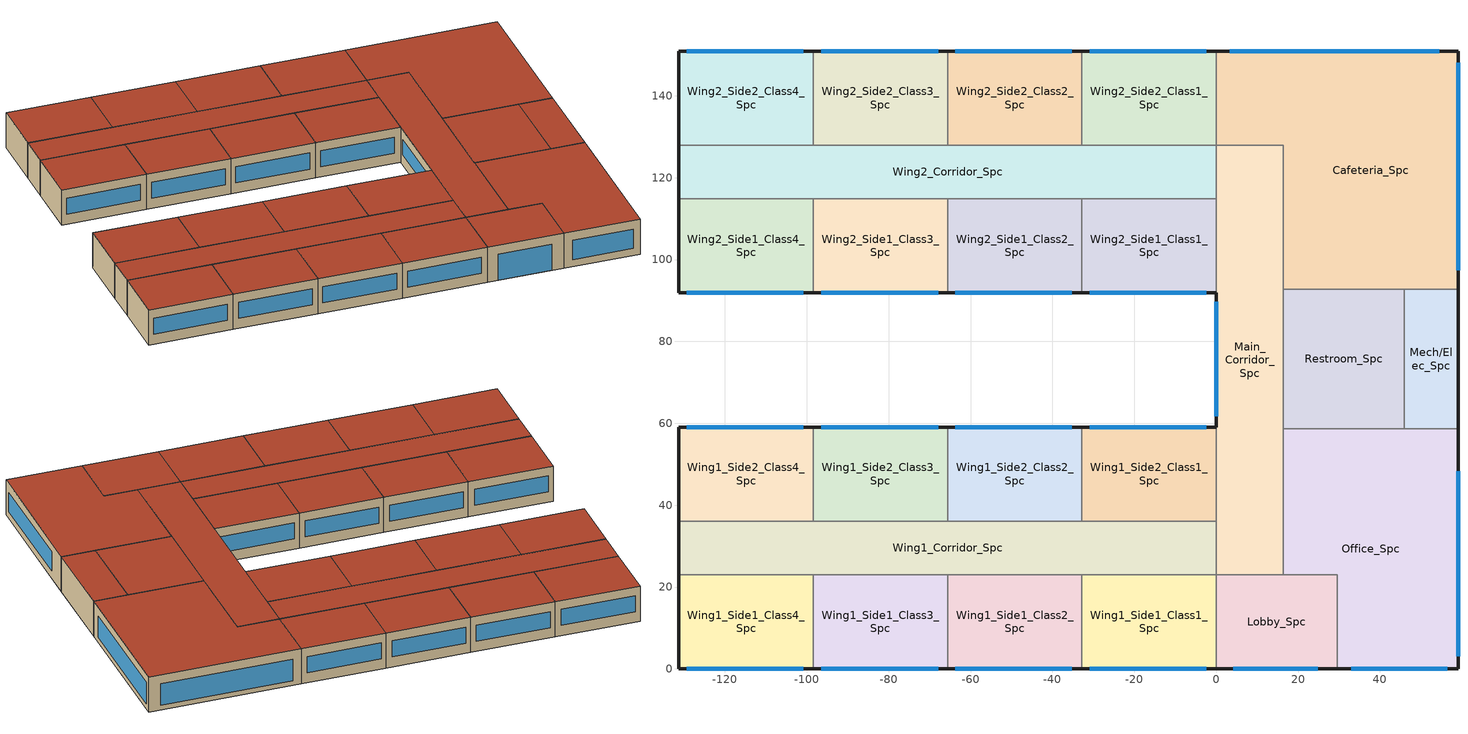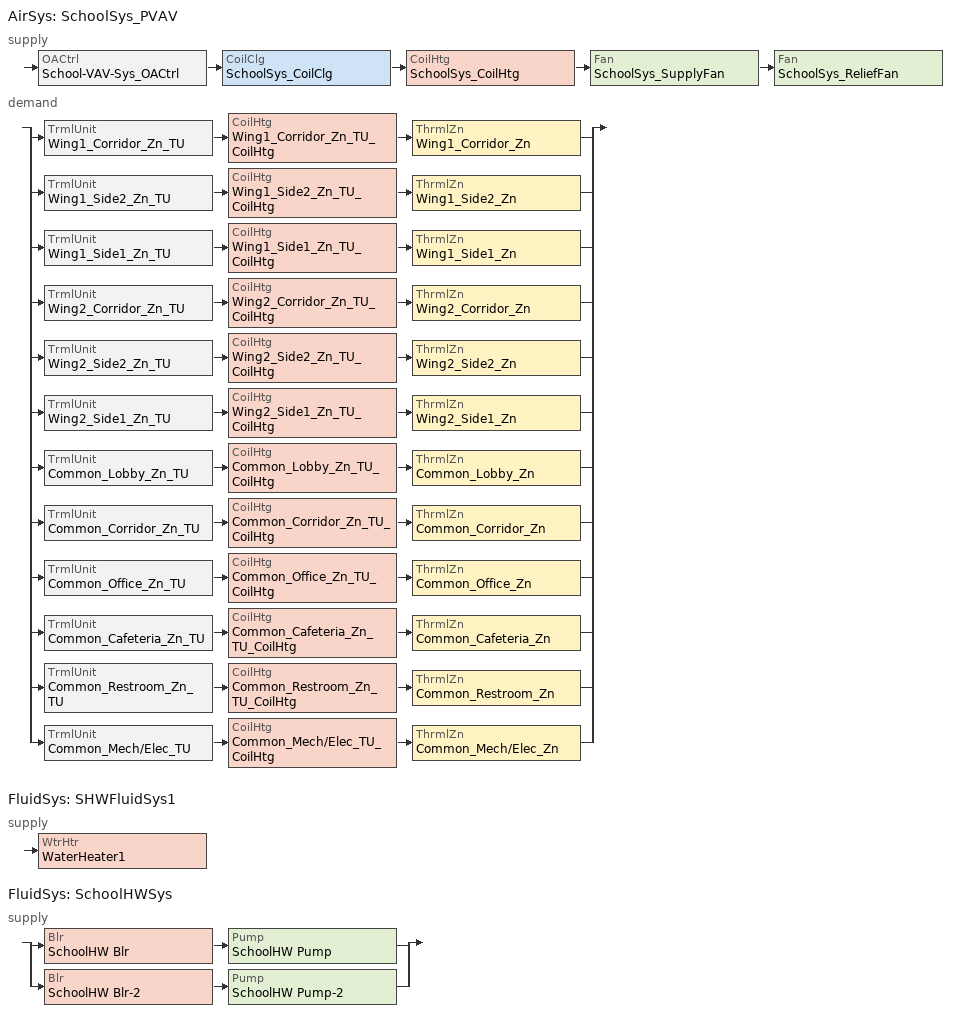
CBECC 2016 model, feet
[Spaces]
Cafeteria_Spc
 floor ground (Base_CZ12-SlabOnOrBelowGradeF073): 59.06,150.92 59.06,92.7 16.4,92.7 16.4,127.95 0,127.95 0,150.92 z0
 wall outside (Base_CZ12-NonresMetalFrameWallU062): 59.06,92.7 59.06,150.92 0,150.92 z0:14.76
 wall to Restroom_Spc (NACM_Interior Wall): 16.4,92.7 45.93,92.7 z0:14.76
 wall to Main_Corridor_Spc (NACM_Interior Wall): 0,127.95 16.4,127.95 16.4,92.7 z0:14.76
 wall to Wing2_Side2_Class1_Spc (NACM_Interior Wall): 0,150.92 0,144.36 0,127.95 z0:14.76
 wall to Mech/Elec_Spc (NACM_Interior Wall): 45.93,92.7 59.06,92.7 z0:14.76
 window (Base_AllCZ_FixedWindowU36): 54.47,150.92 3.25,150.92 / 59.06,97.42 59.06,148.04 z2.04:11.03
 roof outside (Base_CZ12-FlatNonresWoodFramingAndOtherRoofU034): 59.06,92.7 59.06,150.92 0,150.92 0,127.95 16.4,127.95 16.4,92.7 z14.76
Restroom_Spc
 floor ground (Base_CZ12-SlabOnOrBelowGradeF073): 45.93,92.7 45.93,58.68 16.4,58.68 16.4,92.7 z0
 wall to Main_Corridor_Spc (NACM_Interior Wall): 16.4,92.7 16.4,58.68 z0:14.76
 wall to Mech/Elec_Spc (NACM_Interior Wall): 45.93,58.68 45.93,92.7 z0:14.76
 wall to Office_Spc (NACM_Interior Wall): 16.4,58.68 45.93,58.68 z0:14.76
 roof outside (Base_CZ12-FlatNonresWoodFramingAndOtherRoofU034): 45.93,58.68 45.93,92.7 16.4,92.7 16.4,58.68 z14.76
Main_Corridor_Spc
 floor ground (Base_CZ12-SlabOnOrBelowGradeF073): 16.4,127.95 16.4,22.97 0,22.97 0,127.95 z0
 wall outside (Base_CZ12-NonresMetalFrameWallU062): 0,91.86 0,59.06 z0:14.76
 wall to Lobby_Spc (NACM_Interior Wall): 0,22.97 16.4,22.97 z0:14.76
 wall to Wing2_Corridor_Spc (NACM_Interior Wall): 0,127.95 0,114.83 z0:14.76
 wall to Office_Spc (NACM_Interior Wall): 16.4,22.97 16.4,58.68 z0:14.76
 wall to Wing1_Corridor_Spc (NACM_Interior Wall): 0,36.09 0,22.97 z0:14.76
 wall to Wing1_Side2_Class1_Spc (NACM_Interior Wall): 0,59.06 0,36.09 z0:14.76
 wall to Wing2_Side1_Class1_Spc (NACM_Interior Wall): 0,114.83 0,111.55 0,91.86 z0:14.76
 window (Base_AllCZ_FixedWindowU36): 0,89.67 0,61.72 z4.33:10.79
 roof outside (Base_CZ12-FlatNonresWoodFramingAndOtherRoofU034): 16.4,22.97 16.4,127.95 0,127.95 0,22.97 z14.76
Wing2_Side2_Class1_Spc
 floor ground (Base_CZ12-SlabOnOrBelowGradeF073): 0,150.92 0,127.95 -32.81,127.95 -32.81,150.92 z0
 wall outside (Base_CZ12-NonresMetalFrameWallU062): 0,150.92 -32.81,150.92 z0:14.76
 wall to Wing2_Corridor_Spc (NACM_Interior Wall): -32.81,127.95 0,127.95 z0:14.76
 wall to Wing2_Side2_Class2_Spc (NACM_Interior Wall): -32.81,150.92 -32.81,127.95 z0:14.76
 window (Base_AllCZ_FixedWindowU36): -2.4,150.92 -30.94,150.92 z4.27:11.03
 roof outside (Base_CZ12-FlatNonresWoodFramingAndOtherRoofU034): 0,127.95 0,150.92 -32.81,150.92 -32.81,127.95 z14.76
Mech/Elec_Spc
 floor ground (Base_CZ12-SlabOnOrBelowGradeF073): 59.06,92.7 59.06,58.68 45.93,58.68 45.93,92.7 z0
 wall outside (Base_CZ12-NonresMetalFrameWallU062): 59.06,58.68 59.06,92.7 z0:14.76
 wall to Office_Spc (NACM_Interior Wall): 45.93,58.68 59.06,58.68 z0:14.76
 roof outside (Base_CZ12-FlatNonresWoodFramingAndOtherRoofU034): 59.06,58.68 59.06,92.7 45.93,92.7 45.93,58.68 z14.76
Lobby_Spc
 floor ground (Base_CZ12-SlabOnOrBelowGradeF073): 29.53,22.97 29.53,0 0,0 0,22.97 z0
 wall outside (Base_CZ12-NonresMetalFrameWallU062): 0,0 29.53,0 z0:14.76
 wall to Office_Spc (NACM_Interior Wall): 29.53,0 29.53,22.97 16.4,22.97 z0:14.76
 wall to Wing1_Side1_Class1_Spc (NACM_Interior Wall): 0,22.97 0,0 z0:14.76
 window (Base_AllCZ_FixedWindowU36): 4.12,0 24.85,0 z0:10.99
 roof outside (Base_CZ12-FlatNonresWoodFramingAndOtherRoofU034): 29.53,0 29.53,22.97 0,22.97 0,0 z14.76
Office_Spc
 floor ground (Base_CZ12-SlabOnOrBelowGradeF073): 59.06,58.68 59.06,0 29.53,0 29.53,22.97 16.4,22.97 16.4,58.68 z0
 wall outside (Base_CZ12-NonresMetalFrameWallU062): 29.53,0 59.06,0 59.06,58.68 z0:14.76
 window (Base_AllCZ_FixedWindowU36): 59.06,3.07 59.06,48.28 z2.98:11.03; 56.4,0,11.03 32.94,0,11 32.94,0,2.98 56.4,0,2.98
 roof outside (Base_CZ12-FlatNonresWoodFramingAndOtherRoofU034): 59.06,0 59.06,58.68 16.4,58.68 16.4,22.97 29.53,22.97 29.53,0 z14.76
Wing1_Side1_Class1_Spc
 floor ground (Base_CZ12-SlabOnOrBelowGradeF073): 0,22.97 0,0 -32.81,0 -32.81,22.97 z0
 wall outside (Base_CZ12-NonresMetalFrameWallU062): -32.81,0 0,0 z0:14.76
 wall to Wing1_Corridor_Spc (NACM_Interior Wall): 0,22.97 -32.81,22.97 z0:14.76
 wall to Wing1_Side1_Class2_Spc (NACM_Interior Wall): -32.81,22.97 -32.81,0 z0:14.76
 window (Base_AllCZ_FixedWindowU36): -30.94,0 -2.4,0 z4.27:11.03
 roof outside (Base_CZ12-FlatNonresWoodFramingAndOtherRoofU034): 0,0 0,22.97 -32.81,22.97 -32.81,0 z14.76
Wing2_Corridor_Spc
 floor ground (Base_CZ12-SlabOnOrBelowGradeF073): 0,127.95 0,114.83 -131.23,114.83 -131.23,127.95 z0
 wall outside (Base_CZ12-NonresMetalFrameWallU062): -131.23,127.95 -131.23,114.83 z0:14.76
 wall to Wing2_Side2_Class4_Spc (NACM_Interior Wall): -98.43,127.95 -131.23,127.95 z0:14.76
 wall to Wing2_Side2_Class3_Spc (NACM_Interior Wall): -65.62,127.95 -98.43,127.95 z0:14.76
 wall to Wing2_Side2_Class2_Spc (NACM_Interior Wall): -32.81,127.95 -65.62,127.95 z0:14.76
 wall to Wing2_Side1_Class1_Spc (NACM_Interior Wall): -32.81,114.83 0,114.83 z0:14.76
 wall to Wing2_Side1_Class2_Spc (NACM_Interior Wall): -65.62,114.83 -32.81,114.83 z0:14.76
 wall to Wing2_Side1_Class3_Spc (NACM_Interior Wall): -98.43,114.83 -65.62,114.83 z0:14.76
 wall to Wing2_Side1_Class4_Spc (NACM_Interior Wall): -131.23,114.83 -98.43,114.83 z0:14.76
 roof outside (Base_CZ12-FlatNonresWoodFramingAndOtherRoofU034): 0,114.83 0,127.95 -131.23,127.95 -131.23,114.83 z14.76
Wing1_Corridor_Spc
 floor ground (Base_CZ12-SlabOnOrBelowGradeF073): 0,36.09 0,22.97 -131.23,22.97 -131.23,36.09 z0
 wall outside (Base_CZ12-NonresMetalFrameWallU062): -131.23,36.09 -131.23,22.97 z0:14.76
 wall to Wing1_Side2_Class4_Spc (NACM_Interior Wall): -98.43,36.09 -131.23,36.09 z0:14.76
 wall to Wing1_Side2_Class3_Spc (NACM_Interior Wall): -65.62,36.09 -98.43,36.09 z0:14.76
 wall to Wing1_Side2_Class2_Spc (NACM_Interior Wall): -32.81,36.09 -65.62,36.09 z0:14.76
 wall to Wing1_Side2_Class1_Spc (NACM_Interior Wall): 0,36.09 -32.81,36.09 z0:14.76
 wall to Wing1_Side1_Class2_Spc (NACM_Interior Wall): -65.62,22.97 -32.81,22.97 z0:14.76
 wall to Wing1_Side1_Class3_Spc (NACM_Interior Wall): -98.43,22.97 -65.62,22.97 z0:14.76
 wall to Wing1_Side1_Class4_Spc (NACM_Interior Wall): -131.23,22.97 -98.43,22.97 z0:14.76
 roof outside (Base_CZ12-FlatNonresWoodFramingAndOtherRoofU034): 0,22.97 0,36.09 -131.23,36.09 -131.23,22.97 z14.76
Wing1_Side2_Class1_Spc
 floor ground (Base_CZ12-SlabOnOrBelowGradeF073): 0,59.06 0,36.09 -32.81,36.09 -32.81,59.06 z0
 wall outside (Base_CZ12-NonresMetalFrameWallU062): 0,59.06 -32.81,59.06 z0:14.76
 wall to Wing1_Side2_Class2_Spc (NACM_Interior Wall): -32.81,59.06 -32.81,36.09 z0:14.76
 window (Base_AllCZ_FixedWindowU36): -2.4,59.06 -30.94,59.06 z4.27:11.03
 roof outside (Base_CZ12-FlatNonresWoodFramingAndOtherRoofU034): 0,36.09 0,59.06 -32.81,59.06 -32.81,36.09 z14.76
Wing2_Side1_Class1_Spc
 floor ground (Base_CZ12-SlabOnOrBelowGradeF073): 0,114.83 0,91.86 -32.81,91.86 -32.81,114.83 z0
 wall outside (Base_CZ12-NonresMetalFrameWallU062): -32.81,91.86 0,91.86 z0:14.76
 wall to Wing2_Side1_Class2_Spc (NACM_Interior Wall): -32.81,114.83 -32.81,91.86 z0:14.76
 window (Base_AllCZ_FixedWindowU36): -30.94,91.86 -2.4,91.86 z4.27:11.03
 roof outside (Base_CZ12-FlatNonresWoodFramingAndOtherRoofU034): 0,91.86 0,114.83 -32.81,114.83 -32.81,91.86 z14.76
Wing1_Side2_Class4_Spc
 floor ground (Base_CZ12-SlabOnOrBelowGradeF073): -98.43,59.06 -98.43,36.09 -131.23,36.09 -131.23,59.06 z0
 wall outside (Base_CZ12-NonresMetalFrameWallU062): -98.43,59.06 -131.23,59.06 -131.23,36.09 z0:14.76
 wall to Wing1_Side2_Class3_Spc (NACM_Interior Wall): -98.43,36.09 -98.43,59.06 z0:14.76
 window (Base_AllCZ_FixedWindowU36): -100.83,59.06 -129.37,59.06 z4.27:11.03
 roof outside (Base_CZ12-FlatNonresWoodFramingAndOtherRoofU034): -98.43,36.09 -98.43,59.06 -131.23,59.06 -131.23,36.09 z14.76
Wing1_Side2_Class3_Spc
 floor ground (Base_CZ12-SlabOnOrBelowGradeF073): -65.62,59.06 -65.62,36.09 -98.43,36.09 -98.43,59.06 z0
 wall outside (Base_CZ12-NonresMetalFrameWallU062): -65.62,59.06 -98.43,59.06 z0:14.76
 wall to Wing1_Side2_Class2_Spc (NACM_Interior Wall): -65.62,36.09 -65.62,59.06 z0:14.76
 window (Base_AllCZ_FixedWindowU36): -67.89,59.06 -96.43,59.06 z4.27:11.03
 roof outside (Base_CZ12-FlatNonresWoodFramingAndOtherRoofU034): -65.62,36.09 -65.62,59.06 -98.43,59.06 -98.43,36.09 z14.76
Wing1_Side2_Class2_Spc
 floor ground (Base_CZ12-SlabOnOrBelowGradeF073): -32.81,59.06 -32.81,36.09 -65.62,36.09 -65.62,59.06 z0
 wall outside (Base_CZ12-NonresMetalFrameWallU062): -32.81,59.06 -65.62,59.06 z0:14.76
 window (Base_AllCZ_FixedWindowU36): -35.24,59.06 -63.79,59.06 z4.27:11.03
 roof outside (Base_CZ12-FlatNonresWoodFramingAndOtherRoofU034): -32.81,36.09 -32.81,59.06 -65.62,59.06 -65.62,36.09 z14.76
Wing1_Side1_Class2_Spc
 floor ground (Base_CZ12-SlabOnOrBelowGradeF073): -32.81,22.97 -32.81,0 -65.62,0 -65.62,22.97 z0
 wall outside (Base_CZ12-NonresMetalFrameWallU062): -65.62,0 -32.81,0 z0:14.76
 wall to Wing1_Side1_Class3_Spc (NACM_Interior Wall): -65.62,22.97 -65.62,0 z0:14.76
 window (Base_AllCZ_FixedWindowU36): -63.79,0 -35.24,0 z4.27:11.03
 roof outside (Base_CZ12-FlatNonresWoodFramingAndOtherRoofU034): -32.81,0 -32.81,22.97 -65.62,22.97 -65.62,0 z14.76
Wing1_Side1_Class3_Spc
 floor ground (Base_CZ12-SlabOnOrBelowGradeF073): -65.62,22.97 -65.62,0 -98.43,0 -98.43,22.97 z0
 wall outside (Base_CZ12-NonresMetalFrameWallU062): -98.43,0 -65.62,0 z0:14.76
 wall to Wing1_Side1_Class4_Spc (NACM_Interior Wall): -98.43,22.97 -98.43,0 z0:14.76
 window (Base_AllCZ_FixedWindowU36): -96.43,0 -67.89,0 z4.27:11.03
 roof outside (Base_CZ12-FlatNonresWoodFramingAndOtherRoofU034): -65.62,0 -65.62,22.97 -98.43,22.97 -98.43,0 z14.76
Wing1_Side1_Class4_Spc
 floor ground (Base_CZ12-SlabOnOrBelowGradeF073): -98.43,22.97 -98.43,0 -131.23,0 -131.23,22.97 z0
 wall outside (Base_CZ12-NonresMetalFrameWallU062): -131.23,22.97 -131.23,0 -98.43,0 z0:14.76
 window (Base_AllCZ_FixedWindowU36): -129.37,0 -100.83,0 z4.27:11.03
 roof outside (Base_CZ12-FlatNonresWoodFramingAndOtherRoofU034): -98.43,0 -98.43,22.97 -131.23,22.97 -131.23,0 z14.76
Wing2_Side2_Class4_Spc
 floor ground (Base_CZ12-SlabOnOrBelowGradeF073): -98.43,150.92 -98.43,127.95 -131.23,127.95 -131.23,150.92 z0
 wall outside (Base_CZ12-NonresMetalFrameWallU062): -98.43,150.92 -131.23,150.92 -131.23,127.95 z0:14.76
 wall to Wing2_Side2_Class3_Spc (NACM_Interior Wall): -98.43,127.95 -98.43,150.92 z0:14.76
 window (Base_AllCZ_FixedWindowU36): -100.83,150.92 -129.37,150.92 z4.27:11.03
 roof outside (Base_CZ12-FlatNonresWoodFramingAndOtherRoofU034): -98.43,127.95 -98.43,150.92 -131.23,150.92 -131.23,127.95 z14.76
Wing2_Side2_Class3_Spc
 floor ground (Base_CZ12-SlabOnOrBelowGradeF073): -65.62,150.92 -65.62,127.95 -98.43,127.95 -98.43,150.92 z0
 wall outside (Base_CZ12-NonresMetalFrameWallU062): -65.62,150.92 -98.43,150.92 z0:14.76
 wall to Wing2_Side2_Class2_Spc (NACM_Interior Wall): -65.62,127.95 -65.62,150.92 z0:14.76
 window (Base_AllCZ_FixedWindowU36): -67.89,150.92 -96.43,150.92 z4.27:11.03
 roof outside (Base_CZ12-FlatNonresWoodFramingAndOtherRoofU034): -65.62,127.95 -65.62,150.92 -98.43,150.92 -98.43,127.95 z14.76
Wing2_Side2_Class2_Spc
 floor ground (Base_CZ12-SlabOnOrBelowGradeF073): -32.81,150.92 -32.81,127.95 -65.62,127.95 -65.62,150.92 z0
 wall outside (Base_CZ12-NonresMetalFrameWallU062): -32.81,150.92 -65.62,150.92 z0:14.76
 window (Base_AllCZ_FixedWindowU36): -35.24,150.92 -63.79,150.92 z4.27:11.03
 roof outside (Base_CZ12-FlatNonresWoodFramingAndOtherRoofU034): -32.81,127.95 -32.81,150.92 -65.62,150.92 -65.62,127.95 z14.76
Wing2_Side1_Class2_Spc
 floor ground (Base_CZ12-SlabOnOrBelowGradeF073): -32.81,114.83 -32.81,91.86 -65.62,91.86 -65.62,114.83 z0
 wall outside (Base_CZ12-NonresMetalFrameWallU062): -65.62,91.86 -32.81,91.86 z0:14.76
 wall to Wing2_Side1_Class3_Spc (NACM_Interior Wall): -65.62,114.83 -65.62,91.86 z0:14.76
 window (Base_AllCZ_FixedWindowU36): -63.79,91.86 -35.24,91.86 z4.27:11.03
 roof outside (Base_CZ12-FlatNonresWoodFramingAndOtherRoofU034): -32.81,91.86 -32.81,114.83 -65.62,114.83 -65.62,91.86 z14.76
Wing2_Side1_Class3_Spc
 floor ground (Base_CZ12-SlabOnOrBelowGradeF073): -65.62,114.83 -65.62,91.86 -98.43,91.86 -98.43,114.83 z0
 wall outside (Base_CZ12-NonresMetalFrameWallU062): -98.43,91.86 -65.62,91.86 z0:14.76
 wall to Wing2_Side1_Class4_Spc (NACM_Interior Wall): -98.43,114.83 -98.43,91.86 z0:14.76
 window (Base_AllCZ_FixedWindowU36): -96.43,91.86 -67.89,91.86 z4.27:11.03
 roof outside (Base_CZ12-FlatNonresWoodFramingAndOtherRoofU034): -65.62,91.86 -65.62,114.83 -98.43,114.83 -98.43,91.86 z14.76
Wing2_Side1_Class4_Spc
 floor ground (Base_CZ12-SlabOnOrBelowGradeF073): -98.43,114.83 -98.43,91.86 -131.23,91.86 -131.23,114.83 z0
 wall outside (Base_CZ12-NonresMetalFrameWallU062): -131.23,114.83 -131.23,91.86 -98.43,91.86 z0:14.76
 window (Base_AllCZ_FixedWindowU36): -129.37,91.86 -100.83,91.86 z4.27:11.03
 roof outside (Base_CZ12-FlatNonresWoodFramingAndOtherRoofU034): -98.43,91.86 -98.43,114.83 -131.23,114.83 -131.23,91.86 z14.76
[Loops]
AirSys 'SchoolSys_PVAV'
 supply: OACtrl 'School-VAV-Sys_OACtrl' > CoilClg 'SchoolSys_CoilClg' > CoilHtg 'SchoolSys_CoilHtg' > Fan 'SchoolSys_SupplyFan' > Fan 'SchoolSys_ReliefFan'
 demand: split
  | TrmlUnit 'Wing1_Corridor_Zn_TU' > CoilHtg 'Wing1_Corridor_Zn_TU_CoilHtg' > ThrmlZn 'Wing1_Corridor_Zn'
  | TrmlUnit 'Wing1_Side2_Zn_TU' > CoilHtg 'Wing1_Side2_Zn_TU_CoilHtg' > ThrmlZn 'Wing1_Side2_Zn'
  | TrmlUnit 'Wing1_Side1_Zn_TU' > CoilHtg 'Wing1_Side1_Zn_TU_CoilHtg' > ThrmlZn 'Wing1_Side1_Zn'
  | TrmlUnit 'Wing2_Corridor_Zn_TU' > CoilHtg 'Wing2_Corridor_Zn_TU_CoilHtg' > ThrmlZn 'Wing2_Corridor_Zn'
  | TrmlUnit 'Wing2_Side2_Zn_TU' > CoilHtg 'Wing2_Side2_Zn_TU_CoilHtg' > ThrmlZn 'Wing2_Side2_Zn'
  | TrmlUnit 'Wing2_Side1_Zn_TU' > CoilHtg 'Wing2_Side1_Zn_TU_CoilHtg' > ThrmlZn 'Wing2_Side1_Zn'
  | TrmlUnit 'Common_Lobby_Zn_TU' > CoilHtg 'Common_Lobby_Zn_TU_CoilHtg' > ThrmlZn 'Common_Lobby_Zn'
  | TrmlUnit 'Common_Corridor_Zn_TU' > CoilHtg 'Common_Corridor_Zn_TU_CoilHtg' > ThrmlZn 'Common_Corridor_Zn'
  | TrmlUnit 'Common_Office_Zn_TU' > CoilHtg 'Common_Office_Zn_TU_CoilHtg' > ThrmlZn 'Common_Office_Zn'
  | TrmlUnit 'Common_Cafeteria_Zn_TU' > CoilHtg 'Common_Cafeteria_Zn_TU_CoilHtg' > ThrmlZn 'Common_Cafeteria_Zn'
  | TrmlUnit 'Common_Restroom_Zn_TU' > CoilHtg 'Common_Restroom_Zn_TU_CoilHtg' > ThrmlZn 'Common_Restroom_Zn'
  | TrmlUnit 'Common_Mech/Elec_TU' > CoilHtg 'Common_Mech/Elec_TU_CoilHtg' > ThrmlZn 'Common_Mech/Elec_Zn'
FluidSys 'SHWFluidSys1'
 supply: WtrHtr 'WaterHeater1'
FluidSys 'SchoolHWSys'
 supply: split
  | Blr 'SchoolHW Blr' > Pump 'SchoolHW Pump'
  | Blr 'SchoolHW Blr-2' > Pump 'SchoolHW Pump-2'
[Proj]
010012-SchSml-CECStd16: ZipCode=95814
[Bldg]
Primary School: TotStoryCnt=1; AboveGrdStoryCnt=1
[ConsAssm]
Name | CompatibleSurfType | SlabType | MatRef[1] | MatRef[2] | MatRef[3] | MatRef[4] | CRRCInitialRefl | CRRCAgedRefl | CRRCInitialEmit | CRRCAgedEmit | CRRCProdID
Base_CZ12-SlabOnOrBelowGradeF073 | UndergroundFloor | UnheatedSlabOnGrade | Concrete - 140 lb/ft3 - 6 in.
Base_CZ12-NonresMetalFrameWallU062 | ExteriorWall |  | Stucco - 7/8 in. | Compliance Insulation R13.99 | Air - Metal Wall Framing - 16 or 24 in. OC | Gypsum Board - 1/2 in.
NACM_Interior Wall | InteriorWall |  | Gypsum Board - 5/8 in. | Air - Metal Wall Framing - 16 or 24 in. OC | Gypsum Board - 5/8 in.
Base_CZ12-FlatNonresWoodFramingAndOtherRoofU034 | Roof |  | Metal Standing Seam - 1/16 in. | Compliance Insulation R28.63 |  |  | 0.63 | 0.63 | 0.85 | 0.85 | XXXX-XXXX
[Mat]
Name | CodeCat | CodeItem
Concrete - 140 lb/ft3 - 6 in. | Concrete | Concrete - 140 lb/ft3 - 6 in.
Stucco - 7/8 in. | Plastering Materials | Stucco - 7/8 in.
Compliance Insulation R13.99 | Insulation Board | Compliance Insulation R13.99
Air - Metal Wall Framing - 16 or 24 in. OC | Air | Air - Metal Wall Framing - 16 or 24 in. OC
Gypsum Board - 1/2 in. | Bldg Board and Siding | Gypsum Board - 1/2 in.
Gypsum Board - 5/8 in. | Bldg Board and Siding | Gypsum Board - 5/8 in.
Metal Standing Seam - 1/16 in. | Roofing | Metal Standing Seam - 1/16 in.
Compliance Insulation R28.63 | Insulation Board | Compliance Insulation R28.63
[FenCons]
Base_AllCZ_FixedWindowU36: FenType=VerticalFenestration; FenProdType=FixedWindow; AssmContext=Manufactured; CertificationMthd=NFRCRated; SHGC=0.25; UFactor=0.36; VT=0.42
[Story]
Level 1
[Spc] Story=Level 1
Name | ThrmlZnRef | Vol | SpcFuncDefaultsRef | SecSide100PctControlled | SHWFluidSegRef | CondgType | SpcFunc
Cafeteria_Spc | Common_Cafeteria_Zn | 42220.3 | Cafeteria Defaults | 1 | SHWSupply1
Lobby_Spc | Common_Lobby_Zn | 10011.7 | Corridor/Lobby Defaults | 1
Main_Corridor_Spc | Common_Corridor_Zn | 25426.6 | Corridor/Lobby Defaults | 1
Mech/Elec_Spc | Common_Mech/Elec_Zn | 6591.85 | Elec/Mech Room Defaults |  | SHWSupply1 | DirectlyConditioned
Office_Spc | Common_Office_Zn | 32500.4 | Office Defaults | 1 | SHWSupply1
Restroom_Spc | Common_Restroom_Zn | 14831.7 | Corridor/Lobby Defaults
Wing1_Corridor_Spc | Wing1_Corridor_Zn | 25426.6 | Corridor/Lobby Defaults |  |  |  | Corridors, Restrooms, Stairs, and Support Areas
Wing1_Side1_Class1_Spc; Wing1_Side1_Class2_Spc; Wing1_Side1_Class3_Spc; Wing1_Side1_Class4_Spc | Wing1_Side1_Zn | 11124.1 | Classroom Defaults | 1 | SHWSupply1
Wing1_Side2_Class1_Spc; Wing1_Side2_Class2_Spc; Wing1_Side2_Class3_Spc; Wing1_Side2_Class4_Spc | Wing1_Side2_Zn | 11124.1 | Classroom Defaults | 1 | SHWSupply1
Wing2_Corridor_Spc | Wing2_Corridor_Zn | 25426.6 | Corridor/Lobby Defaults
Wing2_Side1_Class1_Spc; Wing2_Side1_Class2_Spc; Wing2_Side1_Class3_Spc; Wing2_Side1_Class4_Spc | Wing2_Side1_Zn | 11124.1 | Classroom Defaults | 1 | SHWSupply1
Wing2_Side2_Class1_Spc; Wing2_Side2_Class2_Spc; Wing2_Side2_Class3_Spc; Wing2_Side2_Class4_Spc | Wing2_Side2_Zn | 11124.1 | Classroom Defaults | 1 | SHWSupply1
[AirSys]
SchoolSys_PVAV: Type=PVAV; CtrlSysType=DDCToZone; AvailSchRef=School HVAC Sch; ReheatCtrlMthd=DualMaximum; OptStart=1; ClRstSupHi=60; ClRstSupLow=55
[AirSeg] Sys=SchoolSys_PVAV
Name | Type
SchoolSys_Supply | Supply
SchoolSys_Return | Relief
[CoilClg]
SchoolSys_CoilClg: Sys=SchoolSys_PVAV; Type=DirectExpansion; FuelSrc=Electric; NumClgStages=2; CndsrType=Air
[CoilHtg] Sys=SchoolSys_PVAV; Type=HotWater; FluidSegInRef=SchoolHW_PrimSupSeg; FluidSegOutRef=SchoolHW_PrimRetSeg
SchoolSys_CoilHtg; Wing1_Corridor_Zn_TU_CoilHtg; Wing1_Side2_Zn_TU_CoilHtg; Wing1_Side1_Zn_TU_CoilHtg; Wing2_Corridor_Zn_TU_CoilHtg; Wing2_Side2_Zn_TU_CoilHtg; Wing2_Side1_Zn_TU_CoilHtg; Common_Lobby_Zn_TU_CoilHtg; Common_Corridor_Zn_TU_CoilHtg; Common_Office_Zn_TU_CoilHtg; Common_Cafeteria_Zn_TU_CoilHtg; Common_Restroom_Zn_TU_CoilHtg; Common_Mech/Elec_TU_CoilHtg
[Fan] Sys=SchoolSys_PVAV; CtrlMthd=VariableSpeedDrive
SchoolSys_SupplyFan; SchoolSys_ReliefFan
[OACtrl]
School-VAV-Sys_OACtrl: Sys=SchoolSys_PVAV; EconoCtrlMthd=DifferentialDryBulb; EconoIntegration=Integrated; AirSegSupRef=SchoolSys_Supply; AirSegRetRef=SchoolSys_Return
[TrmlUnit] Sys=SchoolSys_PVAV; Type=VAVReheatBox; PriAirSegRef=SchoolSys_Supply
Name | ZnServedRef | Cnt
Wing1_Corridor_Zn_TU | Wing1_Corridor_Zn
Wing1_Side2_Zn_TU | Wing1_Side2_Zn | 4
Wing1_Side1_Zn_TU | Wing1_Side1_Zn | 4
Wing2_Corridor_Zn_TU | Wing2_Corridor_Zn
Wing2_Side2_Zn_TU | Wing2_Side2_Zn | 4
Wing2_Side1_Zn_TU | Wing2_Side1_Zn | 4
Common_Lobby_Zn_TU | Common_Lobby_Zn
Common_Corridor_Zn_TU | Common_Corridor_Zn
Common_Office_Zn_TU | Common_Office_Zn
Common_Cafeteria_Zn_TU | Common_Cafeteria_Zn
Common_Restroom_Zn_TU | Common_Restroom_Zn
Common_Mech/Elec_TU | Common_Mech/Elec_Zn
[ThrmlZn] Type=Conditioned; PriAirCondgSysRef[1]=SchoolSys_PVAV; ClgTstatSchRef=Cooling Tstat Sch; HtgTstatSchRef=Heating Tstat Sch
Wing1_Corridor_Zn; Wing2_Corridor_Zn; Common_Lobby_Zn; Common_Corridor_Zn; Common_Office_Zn; Common_Restroom_Zn; Common_Mech/Elec_Zn: 
Wing1_Side2_Zn; Wing1_Side1_Zn; Wing2_Side2_Zn; Wing2_Side1_Zn: HVACZnCnt=4
Common_Cafeteria_Zn: VentCtrlMthd=CO2Sensors
[FluidSys]
Name | Type
SHWFluidSys1 | ServiceHotWater
SchoolHWSys | HotWater
[FluidSeg]
Name | Sys | Type | Src
SHWSupply1 | SHWFluidSys1 | PrimarySupply
SHWMakeup1 | SHWFluidSys1 | MakeupFluid | MunicipalWater
SchoolHW_PrimSupSeg | SchoolHWSys | PrimarySupply
SchoolHW_PrimRetSeg | SchoolHWSys | PrimaryReturn
[WtrHtr]
WaterHeater1: Sys=SHWFluidSys1; FluidSegOutRef=SHWSupply1; FluidSegMakeupRef=SHWMakeup1; EF=0.757
[Blr] Sys=SchoolHWSys; Type=HotWater; FuelSrc=Gas; DraftType=MechanicalNoncondensing; FluidSegInRef=SchoolHW_PrimRetSeg; FluidSegOutRef=SchoolHW_PrimSupSeg; CapRtd=344736
SchoolHW Blr; SchoolHW Blr-2
[Pump] Sys=SchoolHWSys
SchoolHW Pump; SchoolHW Pump-2
[SpcFuncDefaults] InfSchRef[1]=School Inf Sch
Name | SpcFunc | OccSchRef | IntLtgRegSchRef | RecptSchRef | ProcElecSchRef | CommRfrgEqpSchRef | ElevSchRef | ProcGasSchRef | HotWtrHtgSchRef
Office Defaults | Office (Greater than 250 square feet in floor area) | Office Occup Sch | Office Lighting Sch | Office Plugs Sch | Office Plugs Sch | Office Plugs Sch | Office Elevator Sch | Office Plugs Sch | Office HotWtr Sch
Classroom Defaults | Classrooms, Lecture, Training, Vocational Areas | School Occup Sch | School Lighting Sch | School Plugs Sch | School Plugs Sch | School Plugs Sch | School Elevator Sch | School Plugs Sch | School HotWtr Sch
Corridor/Lobby Defaults | Corridors, Restrooms, Stairs, and Support Areas | School Occup Sch | School Lighting Sch | School Plugs Sch | School Plugs Sch | School Plugs Sch | School Elevator Sch | School Plugs Sch | School HotWtr Sch
Cafeteria Defaults | Dining Area | School Occup Sch | School Lighting Sch | School Plugs Sch | School Plugs Sch | School Plugs Sch | School Elevator Sch | School Plugs Sch | School HotWtr Sch
Elec/Mech Room Defaults | Electrical, Mechanical, Telephone Rooms | Office Occup Sch | Office Lighting Sch | Office Plugs Sch | Office Plugs Sch | Office Plugs Sch | Office Elevator Sch | Office Plugs Sch | Office HotWtr Sch
[SchDay]
Name | Type | Hr
School Occup WD | Fraction | ( 0, 0, 0, 0, 0, 0, 0, 0.05, 0.75, 0.9, 0.9, 0.8, 0.8, 0.8, 0.8, 0.45, 0.15, 0.05, 0.15, 0.2, 0.2, 0.1, 0, 0 )
School Occup Sat | Fraction | ( 0, 0, 0, 0, 0, 0, 0, 0, 0.1, 0.1, 0.1, 0.1, 0.1, 0, 0, 0, 0, 0, 0, 0, 0, 0, 0, 0 )
School Occup Sun; School Elevator Sat; School Elevator Sun; Office Elevator Sun | Fraction | ( 0, 0, 0, 0, 0, 0, 0, 0, 0, 0, 0, 0, 0, 0, 0, 0, 0, 0, 0, 0, 0, 0, 0, 0 )
School Lighting WD | Fraction | ( 0.05, 0.05, 0.05, 0.05, 0.05, 0.05, 0.05, 0.3, 0.6, 0.65, 0.65, 0.65, 0.55, 0.55, 0.55, 0.5, 0.35, 0.35, 0.35, 0.35, 0.35, 0.3, 0.05, 0.05 )
School Lighting Sat; School Plugs Sat | Fraction | ( 0.05, 0.05, 0.05, 0.05, 0.05, 0.05, 0.05, 0.05, 0.15, 0.15, 0.15, 0.15, 0.15, 0.05, 0.05, 0.05, 0.05, 0.05, 0.05, 0.05, 0.05, 0.05, 0.05, 0.05 )
School Lighting Sun; School Plugs Sun; Office Lighting Sun; Office Plugs Sun | Fraction | ( 0.05, 0.05, 0.05, 0.05, 0.05, 0.05, 0.05, 0.05, 0.05, 0.05, 0.05, 0.05, 0.05, 0.05, 0.05, 0.05, 0.05, 0.05, 0.05, 0.05, 0.05, 0.05, 0.05, 0.05 )
School Plugs WD | Fraction | ( 0.05, 0.05, 0.05, 0.05, 0.05, 0.05, 0.05, 0.3, 0.85, 0.95, 0.95, 0.95, 0.8, 0.8, 0.8, 0.7, 0.5, 0.5, 0.35, 0.35, 0.35, 0.3, 0.05, 0.05 )
School HotWtr WD | Fraction | ( 0.05, 0.05, 0.05, 0.05, 0.05, 0.05, 0.05, 0.1, 0.34, 0.6, 0.63, 0.72, 0.79, 0.83, 0.61, 0.65, 0.1, 0.1, 0.19, 0.25, 0.22, 0.22, 0.12, 0.09 )
School HotWtr Sat | Fraction | ( 0.03, 0.03, 0.03, 0.03, 0.03, 0.03, 0.03, 0.03, 0.03, 0.05, 0.05, 0.05, 0.05, 0.03, 0.03, 0.03, 0.03, 0.03, 0.03, 0.03, 0.03, 0.03, 0.03, 0.03 )
School HotWtr Sun | Fraction | ( 0.03, 0.03, 0.03, 0.03, 0.03, 0.03, 0.03, 0.03, 0.05, 0.05, 0.05, 0.05, 0.05, 0.05, 0.03, 0.03, 0.03, 0.03, 0.03, 0.03, 0.03, 0.03, 0.03, 0.03 )
School Elevator WD | Fraction | ( 0, 0, 0, 0, 0, 0, 0, 0, 0.3, 0.3, 0.3, 0.3, 0.3, 0.3, 0.3, 0.15, 0, 0, 0, 0, 0, 0, 0, 0 )
Office Occup WD | Fraction | ( 0, 0, 0, 0, 0, 0, 0.1, 0.2, 0.95, 0.95, 0.95, 0.95, 0.5, 0.95, 0.95, 0.95, 0.95, 0.3, 0.1, 0.1, 0.1, 0.1, 0.05, 0.05 )
Office Occup Sat | Fraction | ( 0, 0, 0, 0, 0, 0, 0.1, 0.1, 0.3, 0.3, 0.3, 0.3, 0.1, 0.1, 0.1, 0.1, 0.1, 0.05, 0.05, 0, 0, 0, 0, 0 )
Office Occup Sun | Fraction | ( 0, 0, 0, 0, 0, 0, 0.05, 0.05, 0.05, 0.05, 0.05, 0.05, 0.05, 0.05, 0.05, 0.05, 0.05, 0.05, 0, 0, 0, 0, 0, 0 )
Office Lighting WD | Fraction | ( 0.05, 0.05, 0.05, 0.05, 0.05, 0.1, 0.1, 0.3, 0.65, 0.65, 0.65, 0.65, 0.65, 0.65, 0.65, 0.65, 0.65, 0.35, 0.3, 0.3, 0.2, 0.2, 0.1, 0.05 )
Office Lighting Sat; Office Plugs Sat | Fraction | ( 0.05, 0.05, 0.05, 0.05, 0.05, 0.05, 0.1, 0.1, 0.3, 0.3, 0.3, 0.3, 0.15, 0.15, 0.15, 0.15, 0.15, 0.05, 0.05, 0.05, 0.05, 0.05, 0.05, 0.05 )
Office Plugs WD | Fraction | ( 0.05, 0.05, 0.05, 0.05, 0.05, 0.1, 0.1, 0.3, 0.9, 0.9, 0.9, 0.9, 0.9, 0.9, 0.9, 0.9, 0.9, 0.5, 0.3, 0.3, 0.2, 0.2, 0.1, 0.05 )
Office HotWtr WD | Fraction | ( 0.05, 0.05, 0.05, 0.05, 0.05, 0.08, 0.07, 0.19, 0.35, 0.38, 0.39, 0.47, 0.57, 0.54, 0.34, 0.33, 0.44, 0.26, 0.21, 0.15, 0.17, 0.08, 0.05, 0.05 )
Office HotWtr Sat | Fraction | ( 0.05, 0.05, 0.05, 0.05, 0.05, 0.08, 0.07, 0.11, 0.15, 0.21, 0.19, 0.23, 0.2, 0.19, 0.15, 0.12, 0.14, 0.07, 0.07, 0.07, 0.07, 0.09, 0.05, 0.05 )
Office HotWtr Sun | Fraction | ( 0.04, 0.04, 0.04, 0.04, 0.04, 0.07, 0.04, 0.04, 0.04, 0.04, 0.04, 0.06, 0.06, 0.09, 0.06, 0.04, 0.04, 0.04, 0.04, 0.04, 0.04, 0.07, 0.04, 0.04 )
Office Elevator WD | Fraction | ( 0, 0, 0, 0, 0, 0, 0, 0.35, 0.69, 0.43, 0.37, 0.43, 0.58, 0.48, 0.37, 0.37, 0.46, 0.62, 0.2, 0.12, 0.04, 0.04, 0, 0 )
Office Elevator Sat | Fraction | ( 0, 0, 0, 0, 0, 0, 0, 0.16, 0.14, 0.21, 0.18, 0.25, 0.21, 0.13, 0.08, 0.04, 0.05, 0.06, 0, 0, 0, 0, 0, 0 )
School Inf WD | Fraction | ( 1, 1, 1, 1, 1, 1, 1, 0.25, 0.25, 0.25, 0.25, 0.25, 0.25, 0.25, 0.25, 0.25, 0.25, 0.25, 0.25, 0.25, 0.25, 0.25, 1, 1 )
School Inf Sat | Fraction | ( 1, 1, 1, 1, 1, 1, 1, 1, 0.25, 0.25, 0.25, 0.25, 0.25, 1, 1, 1, 1, 1, 1, 1, 1, 1, 1, 0 )
School Inf Sun | Fraction | ( 1, 1, 1, 1, 1, 1, 1, 1, 1, 1, 1, 1, 1, 1, 1, 1, 1, 1, 1, 1, 1, 1, 1, 0 )
Cooling Tstat WD | Temperature | ( 80, 80, 80, 80, 80, 80, 75, 75, 75, 75, 75, 75, 75, 75, 75, 75, 75, 75, 75, 75, 75, 75, 80, 80 )
Cooling Tstat Sat | Temperature | ( 80, 80, 80, 80, 80, 80, 75, 75, 75, 75, 75, 75, 75, 75, 75, 75, 75, 75, 75, 80, 80, 80, 80, 80 )
Cooling Tstat Sun | Temperature | ( 80, 80, 80, 80, 80, 80, 80, 80, 80, 80, 80, 80, 80, 80, 80, 80, 80, 80, 80, 80, 80, 80, 80, 80 )
Heating Tstat WD | Temperature | ( 65, 65, 65, 65, 65, 65, 72, 72, 72, 72, 72, 72, 72, 72, 72, 72, 72, 72, 72, 72, 72, 72, 65, 65 )
Heating Tstat Sat | Temperature | ( 65, 65, 65, 65, 65, 65, 72, 72, 72, 72, 72, 72, 72, 72, 72, 72, 72, 72, 72, 65, 65, 65, 65, 65 )
Heating Tstat Sun | Temperature | ( 65, 65, 65, 65, 65, 65, 65, 65, 65, 65, 65, 65, 65, 65, 65, 65, 65, 65, 65, 65, 65, 65, 65, 65 )
School HVAC WD | OnOff | ( 0, 0, 0, 0, 0, 0, 0, 1, 1, 1, 1, 1, 1, 1, 1, 1, 1, 1, 1, 1, 1, 1, 0, 0 )
School HVAC Sat | OnOff | ( 0, 0, 0, 0, 0, 0, 0, 0, 1, 1, 1, 1, 1, 0, 0, 0, 0, 0, 0, 0, 0, 0, 0, 0 )
School HVAC Sun | OnOff | ( 0, 0, 0, 0, 0, 0, 0, 0, 0, 0, 0, 0, 0, 0, 0, 0, 0, 0, 0, 0, 0, 0, 0, 0 )
[SchWeek]
Name | Type | SchDayWDRef | SchDaySunRef | SchDaySatRef
School Occup Week | Fraction | School Occup WD | School Occup Sun | School Occup Sat
School Lighting Week | Fraction | School Lighting WD | School Lighting Sun | School Lighting Sat
School Plugs Week | Fraction | School Plugs WD | School Plugs Sun | School Plugs Sat
School HVAC Week | OnOff | School HVAC WD | School HVAC Sun | School HVAC Sat
School HotWtr Week | Fraction | School HotWtr WD | School HotWtr Sun | School HotWtr Sat
School Elevator Week | Fraction | School Elevator WD | School Elevator Sun | School Elevator Sat
Office Occup Week | Fraction | Office Occup WD | Office Occup Sun | Office Occup Sat
Office Lighting Week | Fraction | Office Lighting WD | Office Lighting Sun | Office Lighting Sat
Office Plugs Week | Fraction | Office Plugs WD | Office Plugs Sun | Office Plugs Sat
Office HotWtr Week | Fraction | Office HotWtr WD | Office HotWtr Sun | Office HotWtr Sat
Office Elevator Week | Fraction | Office Elevator WD | Office Elevator Sun | Office Elevator Sat
Cooling Tstat Week | Temperature | Cooling Tstat WD | Cooling Tstat Sun | Cooling Tstat Sat
Heating Tstat Week | Temperature | Heating Tstat WD | Heating Tstat Sun | Heating Tstat Sat
School Inf Week | Fraction | School Inf WD | School Inf Sun | School Inf Sat
[Sch]
Name | Type | SchWeekRef[1]
School Occup Sch | Fraction | School Occup Week
School Lighting Sch | Fraction | School Lighting Week
School Plugs Sch | Fraction | School Plugs Week
School HVAC Sch | OnOff | School HVAC Week
School HotWtr Sch | Fraction | School HotWtr Week
School Elevator Sch | Fraction | School Elevator Week
Office Occup Sch | Fraction | Office Occup Week
Office Lighting Sch | Fraction | Office Lighting Week
Office Plugs Sch | Fraction | Office Plugs Week
Office HotWtr Sch | Fraction | Office HotWtr Week
Office Elevator Sch | Fraction | Office Elevator Week
Cooling Tstat Sch | Temperature | Cooling Tstat Week
Heating Tstat Sch | Temperature | Heating Tstat Week
School Inf Sch | Fraction | School Inf Week
